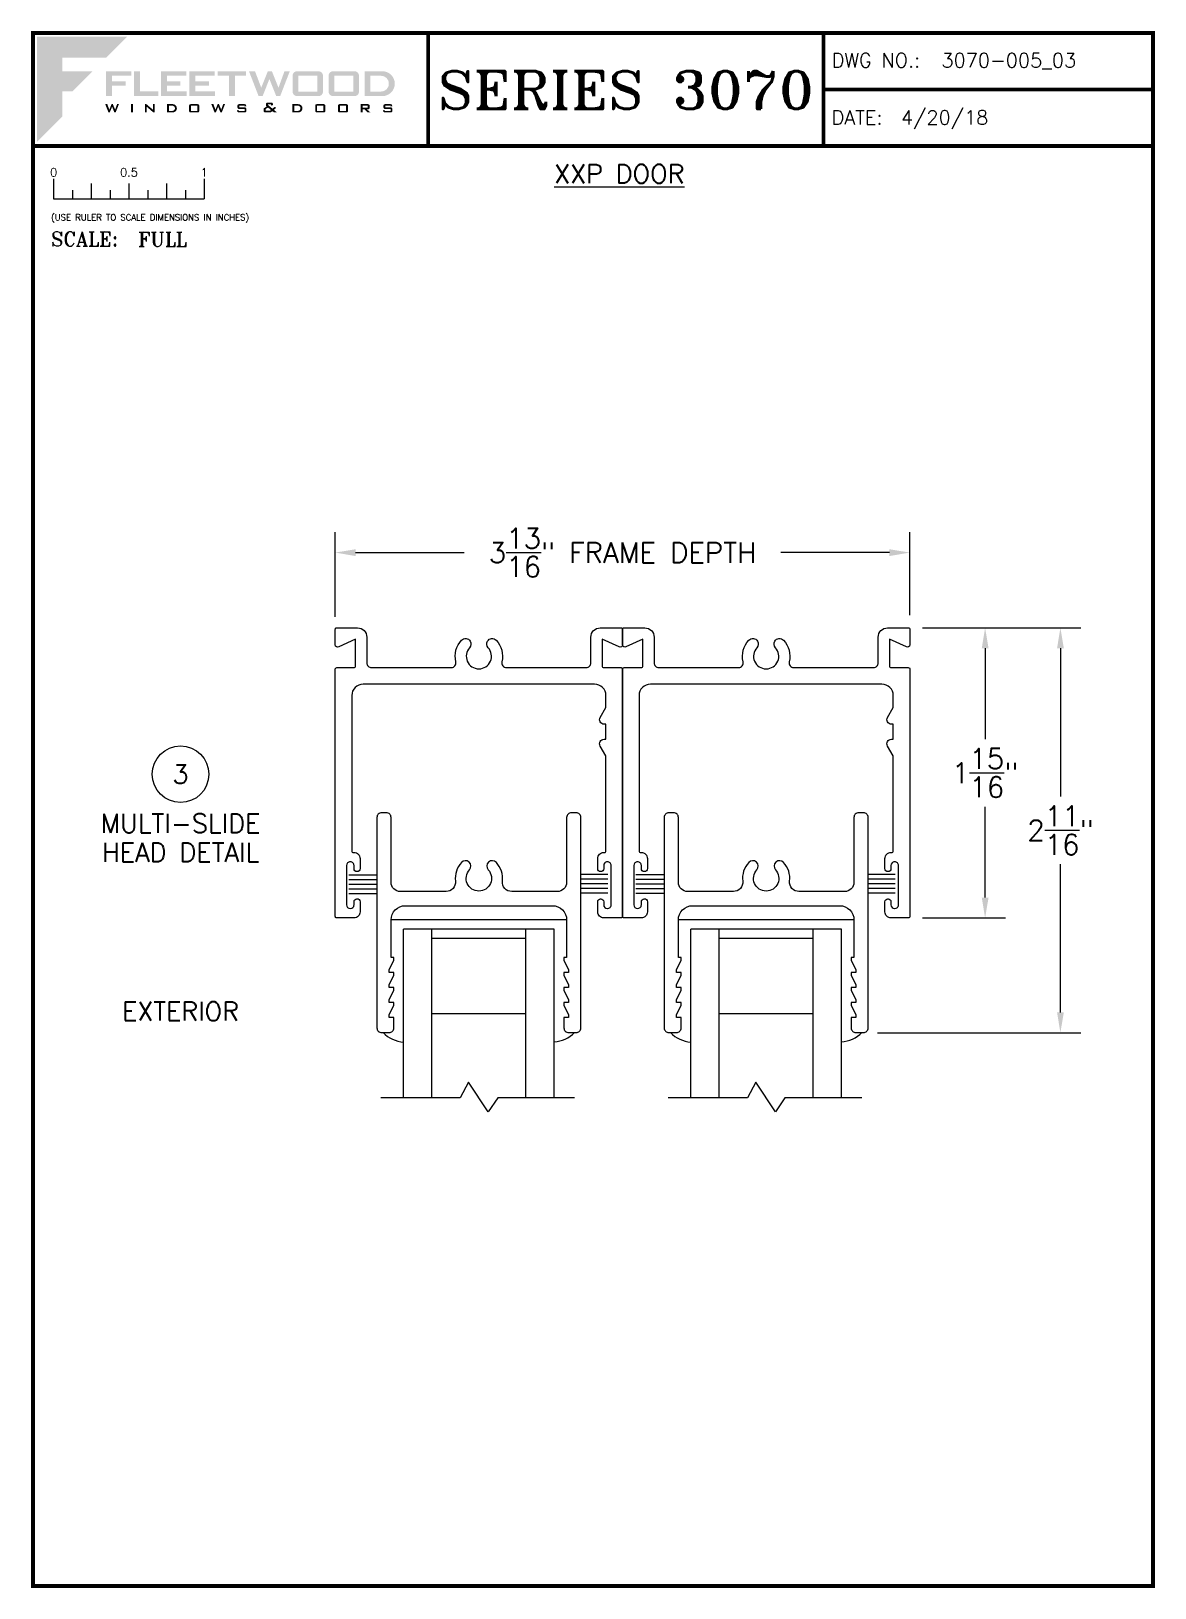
# Paper-space layout 'DETAIL 3' of a CAD drawing. Extents: x 0.3 to 7.8, y 0.1 to 10.4.
# The model-space entities are those that its viewports show. They can reach past a viewport. Long polylines and large blocks are cut down to what shows.
import ezdxf
from ezdxf.enums import TextEntityAlignment as Align

# ---------------------------------------------------------------- set-up
doc = ezdxf.new("R2010")
doc.units = 0
doc.header["$MEASUREMENT"] = 0
doc.layers.get('0').update_dxf_attribs({"linetype": 'CONTINUOUS'})
doc.layers.get('DEFPOINTS').update_dxf_attribs({"color": 1, "linetype": 'CONTINUOUS'})
for name, color, linetype in [('DIM', 7, 'CONTINUOUS'), ('FRAME', 1, 'CONTINUOUS'), ('GLASS-VINYL', 7, 'CONTINUOUS'), ('MISC', 7, 'CONTINUOUS'), ('SEAL', 7, 'CONTINUOUS'), ('TEXT', 7, 'CONTINUOUS'), ('VENT', 5, 'CONTINUOUS')]:
    doc.layers.add(name, color=color, linetype=linetype)
doc.layers.add('VP', color=40, linetype='CONTINUOUS', plot=False)
doc.layers.get('VP').off()
doc.styles.add('ROMANS', font='romans')
doc.styles.add('ROMANT', font='romant')
doc.styles.add('SIMPLEX-094', font='simplex.shx', dxfattribs={"height": 0.094})
doc.styles.get("Standard").update_dxf_attribs({"font": 'simplex.shx'})
doc.dimstyles.new('FULL SCALE', dxfattribs={"dimscale": 0.75, "dimtxt": 0.18, "dimasz": 0.18, "dimexe": 0.18, "dimexo": 0.125, "dimgap": 0.09, "dimtad": 0, "dimtih": 1, "dimtoh": 1, "dimdec": 4, "dimzin": 0, "dimdsep": 46, "dimlunit": 4, "dimtxsty": 'Standard', "dimcen": 0.09, "dimadec": 0, "dimazin": 0, "dimtfac": 1, "dimtdec": 4, "dimtofl": 0, "dimtmove": 0, "dimatfit": 3, "dimfxl": 0, "dimtolj": 1, "dimtzin": 0, "dimarcsym": 0})

# ---------------------------------------------------------------- blocks, each defined once
blk = doc.blocks.new('*D56')
at = {"layer": 'DEFPOINTS', "color": 0}
for p in [(6.126, 6.487), (5.828, 3.799), (7.136, 3.799)]:
    blk.add_point(p, dxfattribs=at)
at = {"layer": 'TEXT', "color": 0, "lineweight": -2}
for p, q in [((6.22, 6.487), (7.271, 6.487)), ((7.136, 6.352), (7.136, 5.368)), ((7.136, 3.934), (7.136, 4.918)), ((5.922, 3.799), (7.271, 3.799))]:
    blk.add_line(p, q, dxfattribs=at)
at = {"layer": 'TEXT', "color": 0}
for points in [[(7.114, 6.352), (7.159, 6.352), (7.136, 6.487)], [(7.114, 3.934), (7.159, 3.934), (7.136, 3.799)]]:
    blk.add_solid(points, dxfattribs=at)
at = {"layer": 'TEXT', "color": 0, "insert": (7.136, 5.143), "char_height": 0.135, "attachment_point": 5}
blk.add_mtext('\\A1;2{\\H1.000000x;\\S11/16;}"', dxfattribs=at)
blk = doc.blocks.new('*D57')
at = {"layer": 'DEFPOINTS', "color": 0}
for p in [(6.136, 6.987), (2.32, 6.467), (6.136, 6.477)]:
    blk.add_point(p, dxfattribs=at)
at = {"layer": 'TEXT', "color": 0, "lineweight": -2}
for p, q in [((2.32, 6.561), (2.32, 7.122)), ((6.136, 6.571), (6.136, 7.122)), ((2.455, 6.987), (3.177, 6.987)), ((6.001, 6.987), (5.279, 6.987))]:
    blk.add_line(p, q, dxfattribs=at)
at = {"layer": 'TEXT', "color": 0}
for points in [[(2.455, 7.009), (2.455, 6.964), (2.32, 6.987)], [(6.001, 7.009), (6.001, 6.964), (6.136, 6.987)]]:
    blk.add_solid(points, dxfattribs=at)
at = {"layer": 'TEXT', "color": 0, "insert": (4.228, 6.987), "char_height": 0.135, "attachment_point": 5}
blk.add_mtext('\\A1;3{\\H1.000000x;\\S13/16;}" FRAME DEPTH', dxfattribs=at)
blk = doc.blocks.new('Fleetwood_Logo_6-10-15')
h = blk.add_hatch(color=154)
h.dxf.hatch_style = 1
h.paths.add_polyline_path([(0.2526, -0.0017), (0.0019, -0.0017), (0.0019, -0.2942), (0.0725, -0.2236), (0.0725, -0.1535), (0.1007, -0.1535), (0.1567, -0.0976), (0.0725, -0.0976), (0.0725, -0.0596), (0.1946, -0.0596)])
h = blk.add_hatch(color=251)
h.dxf.hatch_style = 1
h.paths.add_polyline_path([(0.2487, -0.1256), (0.2112, -0.1256), (0.2112, -0.1102), (0.2647, -0.1102), (0.2647, -0.0976), (0.1946, -0.0976), (0.1946, -0.1667), (0.2112, -0.1667), (0.2112, -0.1377), (0.2487, -0.1377)])
h = blk.add_hatch(color=251)
h.dxf.hatch_style = 1
h.paths.add_polyline_path([(0.2886, -0.0976), (0.272, -0.0976), (0.272, -0.1667), (0.3401, -0.1667), (0.3401, -0.1535), (0.2886, -0.1535)])
h = blk.add_hatch(color=251)
h.dxf.hatch_style = 1
h.paths.add_polyline_path([(0.4175, -0.0976), (0.3474, -0.0976), (0.3474, -0.1667), (0.4185, -0.1667), (0.4185, -0.1534), (0.364, -0.1534), (0.364, -0.1377), (0.4015, -0.1377), (0.4015, -0.1256), (0.364, -0.1256), (0.364, -0.1102), (0.4175, -0.1102)])
h = blk.add_hatch(color=251)
h.dxf.hatch_style = 1
h.paths.add_polyline_path([(0.4965, -0.0976), (0.4264, -0.0976), (0.4264, -0.1667), (0.4975, -0.1667), (0.4975, -0.1534), (0.443, -0.1534), (0.443, -0.1377), (0.4804, -0.1377), (0.4804, -0.1256), (0.443, -0.1256), (0.443, -0.1102), (0.4965, -0.1102)])
h = blk.add_hatch(color=251)
h.dxf.hatch_style = 1
h.paths.add_polyline_path([(0.5842, -0.0976), (0.5054, -0.0976), (0.5054, -0.1102), (0.5365, -0.1102), (0.5365, -0.1667), (0.5531, -0.1667), (0.5531, -0.1102), (0.5842, -0.1102)])
h = blk.add_hatch(color=251)
h.dxf.hatch_style = 1
h.paths.add_polyline_path([(0.6089, -0.0976), (0.5921, -0.0976), (0.6188, -0.1667), (0.63, -0.1667), (0.6489, -0.1192), (0.6679, -0.1667), (0.6789, -0.1667), (0.7056, -0.0976), (0.6908, -0.0976), (0.6742, -0.1433), (0.6558, -0.0976), (0.6446, -0.0976), (0.6261, -0.1433)])
h = blk.add_hatch(color=251)
h.dxf.hatch_style = 1
h.paths.add_polyline_path([(0.7853, -0.0976), (0.726, -0.0976, 0.414214), (0.7133, -0.1102), (0.7133, -0.154, 0.414214), (0.726, -0.1667), (0.7853, -0.1667, 0.414214), (0.798, -0.154), (0.798, -0.1102, 0.414214)])
h.paths.add_polyline_path([(0.7819, -0.1102), (0.7819, -0.154), (0.7294, -0.154), (0.7294, -0.1102)], flags=16)
h = blk.add_hatch(color=251)
h.dxf.hatch_style = 1
h.paths.add_polyline_path([(0.8856, -0.0976), (0.8262, -0.0976, 0.414214), (0.8136, -0.1102), (0.8136, -0.154, 0.414214), (0.8262, -0.1667), (0.8856, -0.1667, 0.414214), (0.8982, -0.154), (0.8982, -0.1102, 0.414214)])
h.paths.add_polyline_path([(0.8822, -0.1102), (0.8822, -0.154), (0.8296, -0.154), (0.8296, -0.1102)], flags=16)
h = blk.add_hatch(color=251)
h.dxf.hatch_style = 1
h.paths.add_polyline_path([(0.9632, -0.0976), (0.914, -0.0976), (0.914, -0.1667), (0.9632, -0.1667, 1)])
h.paths.add_polyline_path([(0.9301, -0.1102), (0.9593, -0.1102, -1), (0.9593, -0.154), (0.9301, -0.154)], flags=16)
h = blk.add_hatch(color=7)
h.dxf.hatch_style = 1
h.paths.add_polyline_path([(0.2301, -0.1891), (0.2251, -0.1891), (0.2196, -0.2043), (0.2134, -0.1891), (0.2097, -0.1891), (0.2035, -0.2043), (0.1978, -0.1891), (0.1922, -0.1891), (0.2011, -0.2121), (0.2048, -0.2121), (0.2112, -0.1963), (0.2175, -0.2121), (0.2212, -0.2121)])
h = blk.add_hatch(color=7)
h.dxf.hatch_style = 1
h.paths.add_polyline_path([(0.2691, -0.1891), (0.2637, -0.1891), (0.2637, -0.2118), (0.2637, -0.2121), (0.2691, -0.2121)])
h = blk.add_hatch(color=7)
h.dxf.hatch_style = 1
h.paths.add_polyline_path([(0.3077, -0.1964), (0.3259, -0.2121), (0.3298, -0.2121), (0.3298, -0.1891), (0.325, -0.1891), (0.325, -0.2047), (0.3067, -0.1891), (0.3029, -0.1891), (0.3029, -0.2121), (0.3077, -0.2121)])
h = blk.add_hatch(color=7)
h.dxf.hatch_style = 1
h.paths.add_polyline_path([(0.3801, -0.1891), (0.3637, -0.1891), (0.3637, -0.2121), (0.3801, -0.2121, 1)])
h.paths.add_polyline_path([(0.3691, -0.2079), (0.3691, -0.1933), (0.3788, -0.1933, -1), (0.3788, -0.2079)], flags=16)
h = blk.add_hatch(color=7)
h.dxf.hatch_style = 1
h.paths.add_polyline_path([(0.4537, -0.2079), (0.4537, -0.1933, 0.414214), (0.4495, -0.1891), (0.4297, -0.1891, 0.414214), (0.4255, -0.1933), (0.4255, -0.2079, 0.414214), (0.4297, -0.2121), (0.4495, -0.2121, 0.414214)])
h.paths.add_polyline_path([(0.4308, -0.2079), (0.4308, -0.1933), (0.4484, -0.1933), (0.4484, -0.2079)], flags=16)
h = blk.add_hatch(color=7)
h.dxf.hatch_style = 1
h.paths.add_polyline_path([(0.5253, -0.1891), (0.5203, -0.1891), (0.5148, -0.2043), (0.5087, -0.1891), (0.5049, -0.1891), (0.4988, -0.2043), (0.493, -0.1891), (0.4874, -0.1891), (0.4963, -0.2121), (0.5001, -0.2121), (0.5064, -0.1963), (0.5127, -0.2121), (0.5164, -0.2121)])
h = blk.add_hatch(color=7)
h.dxf.hatch_style = 1
h.paths.add_polyline_path([(0.5801, -0.1891), (0.5643, -0.1891, 0.414214), (0.56, -0.1933), (0.56, -0.1981, 0.414214), (0.5643, -0.2024), (0.58, -0.2024), (0.58, -0.2078), (0.5637, -0.2078), (0.5637, -0.2052), (0.5591, -0.2062), (0.5591, -0.2078, 0.414214), (0.5634, -0.2121), (0.5805, -0.2121, 0.414214), (0.5848, -0.2078), (0.5848, -0.2024, 0.414214), (0.5805, -0.1982), (0.5648, -0.1982), (0.5648, -0.193), (0.5798, -0.193), (0.5798, -0.1958), (0.5843, -0.1948), (0.5843, -0.1933, 0.414214)])
h = blk.add_hatch(color=7)
h.dxf.hatch_style = 1
h.paths.add_polyline_path([(0.645, -0.1913, -0.222262), (0.6447, -0.1906), (0.6447, -0.1892), (0.6535, -0.1892), (0.6535, -0.193), (0.6587, -0.1918), (0.6587, -0.189, 0.414214), (0.6544, -0.1847), (0.6437, -0.1847, 0.414214), (0.6394, -0.189), (0.6394, -0.1922, 0.222262), (0.6407, -0.1948), (0.6415, -0.1955), (0.6345, -0.1998, 0.260684), (0.6329, -0.2027), (0.6329, -0.2078, 0.414214), (0.6372, -0.2121), (0.6514, -0.2121, 0.17577), (0.6536, -0.2113), (0.657, -0.2085), (0.6614, -0.2121), (0.6699, -0.2121), (0.6613, -0.2049), (0.6676, -0.1997), (0.6637, -0.1964), (0.6574, -0.2017)])
h.paths.add_polyline_path([(0.6532, -0.2052), (0.6509, -0.2072, -0.17577), (0.6502, -0.2074), (0.6382, -0.2074), (0.6382, -0.2033, -0.260684), (0.6387, -0.2025), (0.6451, -0.1985)], flags=16)
h = blk.add_hatch(color=7)
h.dxf.hatch_style = 1
h.paths.add_polyline_path([(0.7294, -0.1891), (0.713, -0.1891), (0.713, -0.2121), (0.7294, -0.2121, 1)])
h.paths.add_polyline_path([(0.7184, -0.2079), (0.7184, -0.1933), (0.7281, -0.1933, -1), (0.7281, -0.2079)], flags=16)
h = blk.add_hatch(color=7)
h.dxf.hatch_style = 1
h.paths.add_polyline_path([(0.8045, -0.2079), (0.8045, -0.1933, 0.414214), (0.8003, -0.1891), (0.7805, -0.1891, 0.414214), (0.7763, -0.1933), (0.7763, -0.2079, 0.414214), (0.7805, -0.2121), (0.8003, -0.2121, 0.414214)])
h.paths.add_polyline_path([(0.7816, -0.2079), (0.7816, -0.1933), (0.7992, -0.1933), (0.7992, -0.2079)], flags=16)
h = blk.add_hatch(color=7)
h.dxf.hatch_style = 1
h.paths.add_polyline_path([(0.8678, -0.2079), (0.8678, -0.1933, 0.414214), (0.8636, -0.1891), (0.8438, -0.1891, 0.414214), (0.8396, -0.1933), (0.8396, -0.2079, 0.414214), (0.8438, -0.2121), (0.8636, -0.2121, 0.414214)])
h.paths.add_polyline_path([(0.8449, -0.2079), (0.8449, -0.1933), (0.8624, -0.1933), (0.8624, -0.2079)], flags=16)
h = blk.add_hatch(color=7)
h.dxf.hatch_style = 1
h.paths.add_polyline_path([(0.9277, -0.1993), (0.9277, -0.1933, 0.414214), (0.9235, -0.1891), (0.9028, -0.1891), (0.9028, -0.2121), (0.9082, -0.2121), (0.9082, -0.2035), (0.9131, -0.2035), (0.9224, -0.2121), (0.9303, -0.2121), (0.9197, -0.2035), (0.9235, -0.2035, 0.414214)])
h.paths.add_polyline_path([(0.9082, -0.1993), (0.9082, -0.1933), (0.9214, -0.1933, -0.414214), (0.9224, -0.1943), (0.9224, -0.1983, -0.414214), (0.9214, -0.1993)], flags=16)
h = blk.add_hatch(color=7)
h.dxf.hatch_style = 1
h.paths.add_polyline_path([(0.9867, -0.1982), (0.971, -0.1982), (0.971, -0.193), (0.9859, -0.193), (0.9859, -0.1958), (0.9905, -0.1948), (0.9905, -0.1933, 0.414214), (0.9863, -0.1891), (0.9705, -0.1891, 0.414214), (0.9662, -0.1933), (0.9662, -0.1981, 0.414214), (0.9705, -0.2024), (0.9862, -0.2024), (0.9862, -0.2078), (0.9699, -0.2078), (0.9699, -0.2052), (0.9653, -0.2062), (0.9653, -0.2078, 0.414214), (0.9696, -0.2121), (0.9867, -0.2121, 0.414214), (0.991, -0.2078), (0.991, -0.2024, 0.414214)])
blk = doc.blocks.new('A-SIZE_P')
at = {"const_width": 0.025}
blk.add_lwpolyline([(0.313, 0.125), (7.751, 0.125), (7.751, 10.437), (0.313, 10.437)], close=True, dxfattribs=at)
for points in [[(2.938, 10.437), (2.938, 9.687)], [(5.563, 10.437), (5.563, 9.687)], [(5.563, 10.062), (7.751, 10.062)], [(0.313, 9.687), (7.751, 9.687)]]:
    blk.add_lwpolyline(points, dxfattribs=at)
at = {"xscale": 2.387023416083395, "yscale": 2.387023416083395, "zscale": 2.387023416083395}
blk.add_blockref('Fleetwood_Logo_6-10-15', (0.334, 10.416), dxfattribs=at)
for s, style, p in [('DWG NO.:', 'SIMPLEX-094', (5.617, 10.209)), ('DATE:', 'SIMPLEX-094', (5.616, 9.829)), ('SCALE:', 'ROMANT', (0.433, 9.022))]:
    blk.add_text(s, height=0.094, dxfattribs=dict(style=style)).set_placement(p)
for tag, p, style in [('DWG_NO', (6.346, 10.209), 'SIMPLEX-094'), ('DATE', (6.077, 9.829), 'SIMPLEX-094'), ('SCALE', (1.011, 9.02), 'ROMANT')]:
    blk.add_attdef(tag, p, '', height=0.094, dxfattribs=dict(style=style))
for tag, height, style, width, p, p2 in [('DWG_NO_F', 0.094, 'SIMPLEX-094', 1.745692, (6.347, 10.209), (7.683, 10.209)), ('PRODUCT', 0.25, 'ROMANT', 1.390728, (3.001, 9.934), (5.5, 9.934))]:
    blk.add_attdef(tag, text='', height=height, dxfattribs=dict(style=style, width=width)).set_placement(p, p2, align=Align.FIT)
blk = doc.blocks.new('Full')
for p, q in [((0.137, -0.219), (0.137, -0.35)), ((0.262, -0.294), (0.262, -0.35)), ((0.387, -0.249), (0.387, -0.35)), ((0.512, -0.294), (0.512, -0.35)), ((0.637, -0.249), (0.637, -0.35)), ((0.762, -0.294), (0.762, -0.35)), ((0.887, -0.249), (0.887, -0.35)), ((1.012, -0.294), (1.012, -0.35)), ((1.137, -0.219), (1.137, -0.35)), ((0.137, -0.35), (1.137, -0.35))]:
    blk.add_line(p, q)
for s, p in [('0', (0.137, -0.219)), ('0.5', (0.637, -0.219)), ('1', (1.137, -0.219))]:
    blk.add_text(s, height=0.055).set_placement(p, align=Align.BOTTOM_CENTER)
at = {"style": 'ROMANS'}
blk.add_text('(USE RULER TO SCALE DIMENSIONS IN INCHES)', height=0.04115, dxfattribs=at).set_placement((0.12, -0.495))
blk = doc.blocks.new('*D103')
at = {"layer": 'DEFPOINTS', "color": 0}
for p in [(6.126, 6.487), (6.126, 4.561), (6.636, 4.561)]:
    blk.add_point(p, dxfattribs=at)
at = {"layer": 'MISC', "color": 0, "lineweight": -2}
for p, q in [((6.22, 6.487), (6.771, 6.487)), ((6.636, 6.352), (6.636, 5.749)), ((6.636, 4.696), (6.636, 5.299)), ((6.22, 4.561), (6.771, 4.561))]:
    blk.add_line(p, q, dxfattribs=at)
at = {"layer": 'MISC', "color": 0}
for points in [[(6.614, 6.352), (6.659, 6.352), (6.636, 6.487)], [(6.614, 4.696), (6.659, 4.696), (6.636, 4.561)]]:
    blk.add_solid(points, dxfattribs=at)
at = {"layer": 'MISC', "color": 0, "insert": (6.636, 5.524), "char_height": 0.135, "attachment_point": 5}
blk.add_mtext('\\A1;1{\\H1.000000x;\\S15/16;}"', dxfattribs=at)
blk = doc.blocks.new('sectball')
blk.add_circle((0, 0), 0.125)
blk.add_attdef('NO', text='', height=0.062).set_placement((0, 0), align=Align.MIDDLE_CENTER)
for tag, p in [('LINE1', (0, -0.2588)), ('LINE2', (0, -0.3864)), ('LINE3', (0, -0.5214))]:
    blk.add_attdef(tag, text='', height=0.078).set_placement(p, align=Align.CENTER)
blk = doc.blocks.new('3004 STD TOP-RAIL')
at = {"color": 5}
blk.add_lwpolyline([(-0.116, 0.106), (-0.116, 0.106, 0.216769), (-0.156, -0.018, -0.448133), (-0.218, -0.087), (-0.521, -0.087, -0.414214), (-0.583, -0.025), (-0.583, 0.405, 0.414214), (-0.614, 0.436), (-0.646, 0.436, 0.414214), (-0.677, 0.405), (-0.677, -0.993, 0.414214), (-0.646, -1.024), (-0.596, -1.024, 0.414214), (-0.565, -0.993), (-0.565, -0.924), (-0.595, -0.924), (-0.595, -0.904), (-0.565, -0.844), (-0.565, -0.824), (-0.595, -0.824), (-0.595, -0.804), (-0.565, -0.744), (-0.565, -0.724), (-0.595, -0.724), (-0.595, -0.704), (-0.565, -0.644), (-0.565, -0.624), (-0.595, -0.624), (-0.595, -0.604), (-0.565, -0.544), (-0.565, -0.524), (-0.583, -0.524), (-0.583, -0.275, -0.414214), (-0.489, -0.181), (0, -0.181), (0.489, -0.181, -0.414214), (0.583, -0.275), (0.583, -0.524), (0.565, -0.524), (0.565, -0.544), (0.595, -0.604), (0.595, -0.624), (0.565, -0.624), (0.565, -0.644), (0.595, -0.704), (0.595, -0.724), (0.565, -0.724), (0.565, -0.744), (0.595, -0.804), (0.595, -0.824), (0.565, -0.824), (0.565, -0.844), (0.595, -0.904), (0.595, -0.924), (0.565, -0.924), (0.565, -0.993, 0.414214), (0.596, -1.024), (0.646, -1.024, 0.414214), (0.677, -0.993), (0.677, 0.405, 0.414214), (0.646, 0.436), (0.614, 0.436, 0.414214), (0.583, 0.405), (0.583, -0.025, -0.414214), (0.521, -0.087), (0.218, -0.087, -0.448133), (0.156, -0.018, 0.216769), (0.116, 0.106, 0.999998), (0.062, 0.057, -0.651692), (0, -0.084, -0.651692), (-0.062, 0.057, 0.999998), (-0.116, 0.106), (-0.116, 0.106)], format="xyb", dxfattribs=at)
blk = doc.blocks.new('3046 MS HEAD SINGLE TRACK')
blk.add_lwpolyline([(1.76, 1.095), (1.898, 1.095, -0.414214), (1.908, 1.085), (1.908, 0.982, -0.546624), (1.885, 0.968), (1.773, 1.02), (1.773, 0.842, 0.414214), (1.783, 0.831), (1.898, 0.831, -0.414214), (1.908, 0.822), (1.908, -0.821, -0.414214), (1.898, -0.831), (1.783, -0.831, -0.414214), (1.743, -0.791), (1.743, -0.724, -0.414214), (1.762, -0.704), (1.764, -0.704, -0.414214), (1.783, -0.724), (1.783, -0.745, 0.414214), (1.807, -0.769), (1.808, -0.769, 0.414214), (1.833, -0.745), (1.833, -0.484, 0.414214), (1.808, -0.459), (1.807, -0.459, 0.414214), (1.783, -0.484), (1.783, -0.505, -0.414214), (1.764, -0.524), (1.763, -0.524, -0.414214), (1.743, -0.504), (1.743, -0.437, -0.414214), (1.783, -0.397), (1.788, -0.397, 0.414214), (1.798, -0.387), (1.798, 0.245), (1.76, 0.31, -0.57735), (1.786, 0.355), (1.798, 0.355), (1.798, 0.455), (1.786, 0.455, -0.57735), (1.76, 0.5), (1.798, 0.566), (1.798, 0.646, 0.414214), (1.723, 0.721), (0.185, 0.721, 0.414214), (0.11, 0.646), (0.11, -0.387, 0.414214), (0.12, -0.397), (0.125, -0.397, -0.414214), (0.165, -0.437), (0.165, -0.504, -0.414214), (0.145, -0.524), (0.144, -0.524, -0.414214), (0.125, -0.505), (0.125, -0.484, 0.414214), (0.1, -0.459), (0.099, -0.459, 0.414214), (0.075, -0.484), (0.075, -0.745, 0.414214), (0.099, -0.769), (0.1, -0.769, 0.414214), (0.125, -0.745), (0.125, -0.724, -0.414214), (0.144, -0.704), (0.145, -0.704, -0.414214), (0.165, -0.724), (0.165, -0.791, -0.414214), (0.125, -0.831), (0.01, -0.831, -0.414214), (0, -0.821), (0, 0.822, -0.414214), (0.01, 0.831), (0.125, 0.831, 0.414214), (0.135, 0.842), (0.135, 1.02), (0.023, 0.968, -0.546624), (0, 0.982), (0, 1.085, -0.414214), (0.01, 1.095), (0.148, 1.095, -0.414214), (0.21, 1.033), (0.21, 0.863, 0.414214), (0.241, 0.831), (0.771, 0.831, 0.485225), (0.801, 0.87, -0.250378), (0.839, 1.013, -0.505732), (0.896, 1.007), (0.897, 1.006, -0.327538), (0.892, 0.963, 0.652778), (0.954, 0.823, 0.652778), (1.016, 0.963, -0.327538), (1.011, 1.006), (1.012, 1.007, -0.505732), (1.069, 1.013, -0.250378), (1.107, 0.87, 0.485225), (1.137, 0.831), (1.667, 0.831, 0.414214), (1.698, 0.863), (1.698, 1.033, -0.414214)], format="xyb", close=True)

msp = doc.modelspace()

# ---------------------------------------------------------------- linework, layer by layer
at = {"layer": 'GLASS-VINYL'}
for p, q in [((-5.48713, 4.00476), (-6.65313, 4.00476)), ((-6.57017, 2.82212), (-6.57017, 3.94276)), ((-5.57017, 3.94276), (-6.57017, 3.94276)), ((-6.38267, 2.82212), (-6.38267, 3.94276)), ((-5.75767, 2.82212), (-5.75767, 3.94276)), ((-5.57017, 2.82212), (-5.57017, 3.94276)), ((-3.57913, 4.00476), (-4.74513, 4.00476)), ((-4.66217, 2.82212), (-4.66217, 3.94276)), ((-3.66217, 3.94276), (-4.66217, 3.94276)), ((-4.47467, 2.82212), (-4.47467, 3.94276)), ((-3.84967, 2.82212), (-3.84967, 3.94276)), ((-3.66217, 2.82212), (-3.66217, 3.94276)), ((-5.75767, 3.88076), (-6.38267, 3.88076)), ((-3.84967, 3.88076), (-4.47467, 3.88076)), ((-5.75767, 3.37976), (-6.38267, 3.37976)), ((-3.84967, 3.37976), (-4.47467, 3.37976))]:
    msp.add_line(p, q, dxfattribs=at)
for points in [[(-5.43478, 2.82212), (-5.94513, 2.82212), (-6.00881, 2.72985), (-6.13932, 2.92638), (-6.19513, 2.82212), (-6.72165, 2.82212)], [(-3.52678, 2.82212), (-4.03713, 2.82212), (-4.10081, 2.72985), (-4.23132, 2.92638), (-4.28713, 2.82212), (-4.81365, 2.82212)]]:
    msp.add_lwpolyline(points, dxfattribs=at)
for centre, start, end in [((-6.55182, 3.40966), 224.935627, 265.182257), ((-5.58648, 3.41176), 274.280755, 314.252642), ((-4.64382, 3.40966), 224.935627, 265.182257), ((-3.67848, 3.41176), 274.280755, 314.252642)]:
    msp.add_arc(centre, 0.2185, start, end, dxfattribs=at)
at = {"layer": 'SEAL'}
for p, q in [((-6.93468, 4.30253), (-6.74494, 4.30253)), ((-6.93468, 4.27153), (-6.74494, 4.27153)), ((-6.93468, 4.24053), (-6.74494, 4.24053)), ((-5.21288, 4.30612), (-5.39313, 4.30612)), ((-5.21288, 4.27512), (-5.39313, 4.27512)), ((-5.21288, 4.24412), (-5.39313, 4.24412)), ((-5.02668, 4.30612), (-4.83913, 4.30612)), ((-5.02668, 4.27512), (-4.83913, 4.27512)), ((-5.02668, 4.24412), (-4.83913, 4.24412)), ((-3.30488, 4.30612), (-3.48513, 4.30612)), ((-3.30488, 4.27512), (-3.48513, 4.27512)), ((-3.30488, 4.24412), (-3.48513, 4.24412)), ((-6.93468, 4.20953), (-6.74494, 4.20953)), ((-6.93468, 4.17853), (-6.74494, 4.17853)), ((-5.21288, 4.21312), (-5.39313, 4.21312)), ((-5.21288, 4.18212), (-5.39313, 4.18212)), ((-5.02668, 4.21312), (-4.83913, 4.21312)), ((-5.02668, 4.18212), (-4.83913, 4.18212)), ((-3.30488, 4.21312), (-3.48513, 4.21312)), ((-3.30488, 4.18212), (-3.48513, 4.18212))]:
    msp.add_line(p, q, dxfattribs=at)

# ---------------------------------------------------------------- block references
at = {"layer": 'FRAME'}
for p in [(-7.02413, 4.84826), (-5.11613, 4.84826)]:
    msp.add_blockref('3046 MS HEAD SINGLE TRACK', p, dxfattribs=at)
at = {"layer": 'VENT'}
for p in [(-6.07013, 4.27926), (-4.16213, 4.27926)]:
    msp.add_blockref('3004 STD TOP-RAIL', p, dxfattribs=at)

psp = doc.layouts.new('DETAIL 3')

# ---------------------------------------------------------------- block references
at = {"layer": 'DIM'}
ref = psp.add_blockref('A-SIZE_P', (0, 0), dxfattribs=at)
ref.add_attrib('DATE', '4/20/18', (6.07741, 9.82884), dxfattribs={"layer": '0', "height": 0.094, "style": 'SIMPLEX-094'})
ref.add_attrib('SCALE', 'FULL', (1.01101, 9.02035), dxfattribs={"layer": '0', "height": 0.094, "style": 'ROMANT'})
ref.add_attrib('PRODUCT', 'SERIES 3070', dxfattribs={"layer": '0', "height": 0.25, "style": 'ROMANT', "width": 0.981308}).set_placement((3.0005, 9.93352), (5.5005, 9.93352), align=Align.FIT)
ref.add_attrib('DWG_NO', '3070-005_03', (6.34634, 10.20879), dxfattribs={"layer": '0', "height": 0.094, "style": 'SIMPLEX-094'})
psp.add_blockref('Full', (0.313, 9.687), dxfattribs=at)
at = {"layer": 'TEXT'}
ref = psp.add_blockref('sectball', (1.29273, 5.51541), dxfattribs=dict(at, xscale=1.503999999999998, yscale=1.503999999999998, zscale=1.503999999999998))
ref.add_attrib('NO', '3', dxfattribs={"layer": '0', "height": 0.125}).set_placement((1.29273, 5.51541), align=Align.MIDDLE_CENTER)
ref.add_attrib('LINE1', 'MULTI-SLIDE', dxfattribs={"layer": '0', "height": 0.125}).set_placement((1.29273, 5.12613), align=Align.CENTER)
ref.add_attrib('LINE2', 'HEAD DETAIL', dxfattribs={"layer": '0', "height": 0.125}).set_placement((1.29273, 4.93431), align=Align.CENTER)

# ---------------------------------------------------------------- texts
psp.add_text('EXTERIOR', height=0.124, dxfattribs=at).set_placement((1.29273, 3.87911), align=Align.CENTER)
at = {"layer": 'TEXT', "insert": (4.20661, 9.5021), "char_height": 0.124, "width": 1.2194, "attachment_point": 5}
psp.add_mtext('{\\LXXP DOOR}', dxfattribs=at)

# ---------------------------------------------------------------- dimensions: what is measured, and where the dimension line sits
at = {"layer": 'MISC'}
dim = psp.add_linear_dim(base=(6.63603, 4.56079), p1=(6.12603, 6.48679), p2=(6.12603, 4.56079), angle=90, dimstyle='FULL SCALE', dxfattribs=at)
dim.commit()
dim.dimension.update_dxf_attribs({"geometry": '*D103', "text_midpoint": (6.63603, 5.52379), "dimtype": 160})
at = {"layer": 'TEXT'}
dim = psp.add_linear_dim(base=(6.13603, 6.98679), p1=(2.32003, 6.46679), p2=(6.13603, 6.47679), angle=180, text='<> FRAME DEPTH', dimstyle='FULL SCALE', dxfattribs=at)
dim.commit()
dim.dimension.update_dxf_attribs({"geometry": '*D57', "text_midpoint": (4.22803, 6.98679)})
dim = psp.add_linear_dim(base=(7.13603, 3.79929), p1=(6.12603, 6.48679), p2=(5.82803, 3.79929), angle=90, dimstyle='FULL SCALE', dxfattribs=at)
dim.commit()
dim.dimension.update_dxf_attribs({"geometry": '*D56', "text_midpoint": (7.13603, 5.14304)})

# ---------------------------------------------------------------- viewports
at = {"layer": 'VP'}
psp.add_viewport(center=(4.19826, 5.03152), size=(4.21806, 3.6142817), view_center_point=(-5.1459, 4.48749), view_height=3.6142818, dxfattribs=at)

doc.saveas('drawing.dxf')
